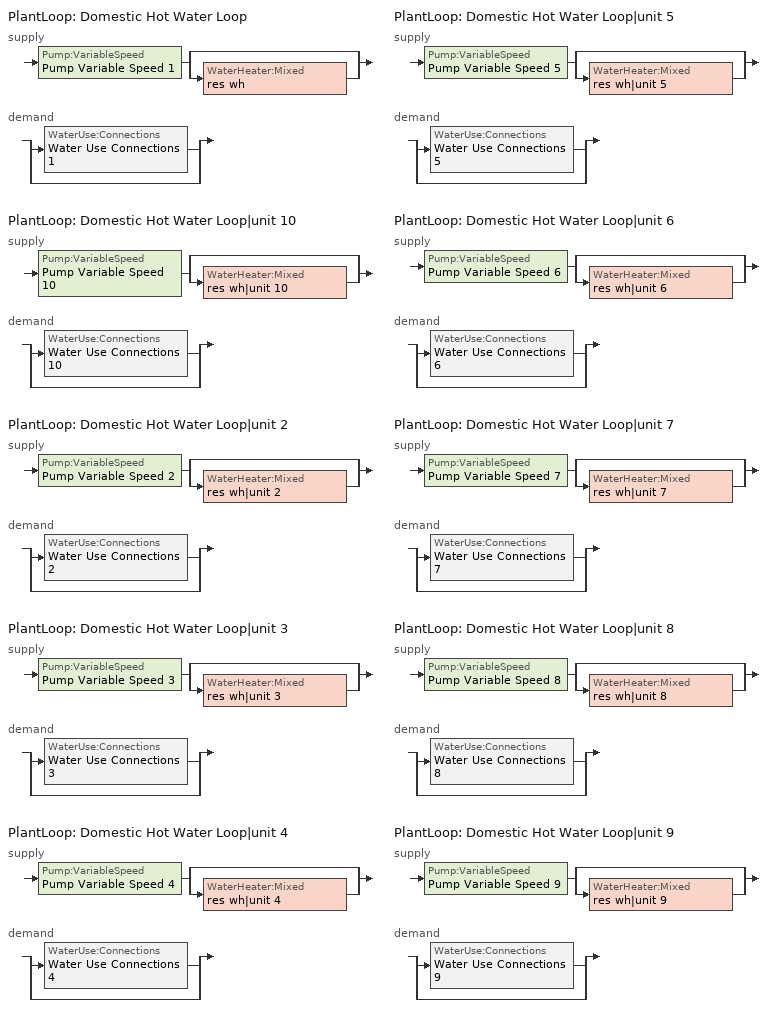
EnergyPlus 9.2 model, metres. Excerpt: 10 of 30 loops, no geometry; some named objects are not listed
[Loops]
PlantLoop 'Domestic Hot Water Loop'
 supply: Pump:VariableSpeed 'Pump Variable Speed 1' > split
  | bypass
  | WaterHeater:Mixed 'res wh'
 demand: split
  | WaterUse:Connections 'Water Use Connections 1'
  | bypass
PlantLoop 'Domestic Hot Water Loop|unit 10'
 supply: Pump:VariableSpeed 'Pump Variable Speed 10' > split
  | bypass
  | WaterHeater:Mixed 'res wh|unit 10'
 demand: split
  | WaterUse:Connections 'Water Use Connections 10'
  | bypass
PlantLoop 'Domestic Hot Water Loop|unit 2'
 supply: Pump:VariableSpeed 'Pump Variable Speed 2' > split
  | bypass
  | WaterHeater:Mixed 'res wh|unit 2'
 demand: split
  | WaterUse:Connections 'Water Use Connections 2'
  | bypass
PlantLoop 'Domestic Hot Water Loop|unit 3'
 supply: Pump:VariableSpeed 'Pump Variable Speed 3' > split
  | bypass
  | WaterHeater:Mixed 'res wh|unit 3'
 demand: split
  | WaterUse:Connections 'Water Use Connections 3'
  | bypass
PlantLoop 'Domestic Hot Water Loop|unit 4'
 supply: Pump:VariableSpeed 'Pump Variable Speed 4' > split
  | bypass
  | WaterHeater:Mixed 'res wh|unit 4'
 demand: split
  | WaterUse:Connections 'Water Use Connections 4'
  | bypass
PlantLoop 'Domestic Hot Water Loop|unit 5'
 supply: Pump:VariableSpeed 'Pump Variable Speed 5' > split
  | bypass
  | WaterHeater:Mixed 'res wh|unit 5'
 demand: split
  | WaterUse:Connections 'Water Use Connections 5'
  | bypass
PlantLoop 'Domestic Hot Water Loop|unit 6'
 supply: Pump:VariableSpeed 'Pump Variable Speed 6' > split
  | bypass
  | WaterHeater:Mixed 'res wh|unit 6'
 demand: split
  | WaterUse:Connections 'Water Use Connections 6'
  | bypass
PlantLoop 'Domestic Hot Water Loop|unit 7'
 supply: Pump:VariableSpeed 'Pump Variable Speed 7' > split
  | bypass
  | WaterHeater:Mixed 'res wh|unit 7'
 demand: split
  | WaterUse:Connections 'Water Use Connections 7'
  | bypass
PlantLoop 'Domestic Hot Water Loop|unit 8'
 supply: Pump:VariableSpeed 'Pump Variable Speed 8' > split
  | bypass
  | WaterHeater:Mixed 'res wh|unit 8'
 demand: split
  | WaterUse:Connections 'Water Use Connections 8'
  | bypass
PlantLoop 'Domestic Hot Water Loop|unit 9'
 supply: Pump:VariableSpeed 'Pump Variable Speed 9' > split
  | bypass
  | WaterHeater:Mixed 'res wh|unit 9'
 demand: split
  | WaterUse:Connections 'Water Use Connections 9'
  | bypass
[PlantLoop] Fluid Type=Water; Maximum Loop Temperature {C}=100; Minimum Loop Temperature {C}=0; Maximum Loop Flow Rate {m3/s}=0.01; Minimum Loop Flow Rate {m3/s}=0; Plant Loop Volume {m3}=0.003; Load Distribution Scheme=Optimal; Plant Loop Demand Calculation Scheme=SingleSetpoint
Name | Plant Equipment Operation Scheme
Domestic Hot Water Loop | Domestic Hot Water Loop Operation Schemes
Domestic Hot Water Loop|unit 10 | Domestic Hot Water Loop|unit 10 Operation Schemes
Domestic Hot Water Loop|unit 2 | Domestic Hot Water Loop|unit 2 Operation Schemes
Domestic Hot Water Loop|unit 3 | Domestic Hot Water Loop|unit 3 Operation Schemes
Domestic Hot Water Loop|unit 4 | Domestic Hot Water Loop|unit 4 Operation Schemes
Domestic Hot Water Loop|unit 5 | Domestic Hot Water Loop|unit 5 Operation Schemes
Domestic Hot Water Loop|unit 6 | Domestic Hot Water Loop|unit 6 Operation Schemes
Domestic Hot Water Loop|unit 7 | Domestic Hot Water Loop|unit 7 Operation Schemes
Domestic Hot Water Loop|unit 8 | Domestic Hot Water Loop|unit 8 Operation Schemes
Domestic Hot Water Loop|unit 9 | Domestic Hot Water Loop|unit 9 Operation Schemes
[Sizing:Plant] Loop Type=Heating; Design Loop Exit Temperature {C}=52.6667; Loop Design Temperature Difference {deltaC}=5.55556; Sizing Option=NonCoincident; Zone Timesteps in Averaging Window=1; Coincident Sizing Factor Mode=None
Domestic Hot Water Loop; Domestic Hot Water Loop|unit 10; Domestic Hot Water Loop|unit 2; Domestic Hot Water Loop|unit 3; Domestic Hot Water Loop|unit 4; Domestic Hot Water Loop|unit 5; Domestic Hot Water Loop|unit 6; Domestic Hot Water Loop|unit 7; Domestic Hot Water Loop|unit 8; Domestic Hot Water Loop|unit 9
[Pump:VariableSpeed] Design Maximum Flow Rate {m3/s}=0.01; Design Pump Head {Pa}=1; Design Power Consumption {W}=0; Motor Efficiency=1; Fraction of Motor Inefficiencies to Fluid Stream=0; Coefficient 1 of the Part Load Performance Curve=0; Coefficient 2 of the Part Load Performance Curve=1; Coefficient 3 of the Part Load Performance Curve=0; Coefficient 4 of the Part Load Performance Curve=0; Design Minimum Flow Rate {m3/s}=0; Pump Control Type=Intermittent; Skin Loss Radiative Fraction=0.5; Design Power Sizing Method=PowerPerFlowPerPressure; Design Electric Power per Unit Flow Rate {W/(m3/s)}=348701.1; Design Shaft Power per Unit Flow Rate per Unit Head {W/((m3/s)-Pa)}=1.28205; Design Minimum Flow Rate Fraction=0
Pump Variable Speed 1; Pump Variable Speed 10; Pump Variable Speed 2; Pump Variable Speed 3; Pump Variable Speed 4; Pump Variable Speed 5; Pump Variable Speed 6; Pump Variable Speed 7; Pump Variable Speed 8; Pump Variable Speed 9
[WaterHeater:Mixed] Tank Volume {m3}=0.102206; Deadband Temperature Difference {deltaC}=2; Maximum Temperature Limit {C}=99; Heater Control Type=Cycle; Heater Maximum Capacity {W}=1318.82; Heater Minimum Capacity {W}=0; Heater Ignition Minimum Flow Rate {m3/s}=0; Heater Ignition Delay {s}=0; Heater Fuel Type=Electricity; Heater Thermal Efficiency=1; Off Cycle Parasitic Fuel Consumption Rate {W}=0; Off Cycle Parasitic Fuel Type=Electricity; Off Cycle Parasitic Heat Fraction to Tank=0; On Cycle Parasitic Fuel Consumption Rate {W}=0; On Cycle Parasitic Fuel Type=Electricity; On Cycle Parasitic Heat Fraction to Tank=0; Ambient Temperature Indicator=Zone; Off Cycle Loss Coefficient to Ambient Temperature {W/K}=1.16351; Off Cycle Loss Fraction to Zone=1; On Cycle Loss Coefficient to Ambient Temperature {W/K}=1.16351; On Cycle Loss Fraction to Zone=1; Use Side Effectiveness=1; Source Side Effectiveness=1; Use Side Design Flow Rate {m3/s}=Autosize; Source Side Design Flow Rate {m3/s}=Autosize; Indirect Water Heating Recovery Time {hr}=1.5; Source Side Flow Control Mode=IndirectHeatPrimarySetpoint
Name | Setpoint Temperature Schedule | Ambient Temperature Zone
res wh | WH Setpoint Temp | living zone
res wh|unit 10 | WH Setpoint Temp 9 | living zone|unit 10
res wh|unit 2 | WH Setpoint Temp 1 | living zone|unit 2
res wh|unit 3 | WH Setpoint Temp 2 | living zone|unit 3
res wh|unit 4 | WH Setpoint Temp 3 | living zone|unit 4
res wh|unit 5 | WH Setpoint Temp 4 | living zone|unit 5
res wh|unit 6 | WH Setpoint Temp 5 | living zone|unit 6
res wh|unit 7 | WH Setpoint Temp 6 | living zone|unit 7
res wh|unit 8 | WH Setpoint Temp 7 | living zone|unit 8
res wh|unit 9 | WH Setpoint Temp 8 | living zone|unit 9
[SetpointManager:Scheduled] Control Variable=Temperature
Name | Schedule
Setpoint Manager Scheduled 1 | dhw temp
Setpoint Manager Scheduled 10 | dhw temp 9
Setpoint Manager Scheduled 2 | dhw temp 1
Setpoint Manager Scheduled 3 | dhw temp 2
Setpoint Manager Scheduled 4 | dhw temp 3
Setpoint Manager Scheduled 5 | dhw temp 4
Setpoint Manager Scheduled 6 | dhw temp 5
Setpoint Manager Scheduled 7 | dhw temp 6
Setpoint Manager Scheduled 8 | dhw temp 7
Setpoint Manager Scheduled 9 | dhw temp 8
[WaterUse:Connections]
Name | Water Use Equipment Name 1 | Water Use Equipment Name 2 | Water Use Equipment Name 3 | Water Use Equipment Name 4 | Water Use Equipment Name 5 | Water Use Equipment Name 6 | Water Use Equipment Name 7
Water Use Connections 1 | res shower | res sink | res bath | res shower dist | res sink dist | res bath dist | res cw
Water Use Connections 10 | res shower|unit 10 | res sink|unit 10 | res bath|unit 10 | res shower dist|unit 10 | res sink dist|unit 10 | res bath dist|unit 10 | res cw|unit 10
Water Use Connections 2 | res shower|unit 2 | res sink|unit 2 | res bath|unit 2 | res shower dist|unit 2 | res sink dist|unit 2 | res bath dist|unit 2 | res cw|unit 2
Water Use Connections 3 | res shower|unit 3 | res sink|unit 3 | res bath|unit 3 | res shower dist|unit 3 | res sink dist|unit 3 | res bath dist|unit 3 | res cw|unit 3
Water Use Connections 4 | res shower|unit 4 | res sink|unit 4 | res bath|unit 4 | res shower dist|unit 4 | res sink dist|unit 4 | res bath dist|unit 4 | res cw|unit 4
Water Use Connections 5 | res shower|unit 5 | res sink|unit 5 | res bath|unit 5 | res shower dist|unit 5 | res sink dist|unit 5 | res bath dist|unit 5 | res cw|unit 5
Water Use Connections 6 | res shower|unit 6 | res sink|unit 6 | res bath|unit 6 | res shower dist|unit 6 | res sink dist|unit 6 | res bath dist|unit 6 | res cw|unit 6
Water Use Connections 7 | res shower|unit 7 | res sink|unit 7 | res bath|unit 7 | res shower dist|unit 7 | res sink dist|unit 7 | res bath dist|unit 7 | res cw|unit 7
Water Use Connections 8 | res shower|unit 8 | res sink|unit 8 | res bath|unit 8 | res shower dist|unit 8 | res sink dist|unit 8 | res bath dist|unit 8 | res cw|unit 8
Water Use Connections 9 | res shower|unit 9 | res sink|unit 9 | res bath|unit 9 | res shower dist|unit 9 | res sink dist|unit 9 | res bath dist|unit 9 | res cw|unit 9
[WaterUse:Equipment]
Name | Peak Flow Rate {m3/s} | Flow Rate Fraction Schedule | Target Temperature Schedule | Zone
res shower | 0.000235136 | showers | fixtures temperature schedule | living zone
res sink | 0.000510012 | sinks | fixtures temperature schedule | living zone
res bath | 0.00063991 | baths | fixtures temperature schedule | living zone
res shower dist | 0 | showers | fixtures temperature schedule | living zone
res sink dist | 0 | sinks | fixtures temperature schedule | living zone
res bath dist | 0 | baths | fixtures temperature schedule | living zone
res cw | 0.000341303 | clothes_washer | res cw temperature schedule | living zone
res shower|unit 10 | 0.000235136 | showers | fixtures temperature schedule | living zone|unit 10
res sink|unit 10 | 0.000510012 | sinks | fixtures temperature schedule | living zone|unit 10
res bath|unit 10 | 0.00063991 | baths | fixtures temperature schedule | living zone|unit 10
res shower dist|unit 10 | 0 | showers | fixtures temperature schedule | living zone|unit 10
res sink dist|unit 10 | 0 | sinks | fixtures temperature schedule | living zone|unit 10
res bath dist|unit 10 | 0 | baths | fixtures temperature schedule | living zone|unit 10
res cw|unit 10 | 0.000341303 | clothes_washer | res cw temperature schedule 9 | living zone|unit 10
res shower|unit 2 | 0.000235136 | showers | fixtures temperature schedule | living zone|unit 2
res sink|unit 2 | 0.000510012 | sinks | fixtures temperature schedule | living zone|unit 2
res bath|unit 2 | 0.00063991 | baths | fixtures temperature schedule | living zone|unit 2
res shower dist|unit 2 | 0 | showers | fixtures temperature schedule | living zone|unit 2
res sink dist|unit 2 | 0 | sinks | fixtures temperature schedule | living zone|unit 2
res bath dist|unit 2 | 0 | baths | fixtures temperature schedule | living zone|unit 2
res cw|unit 2 | 0.000341303 | clothes_washer | res cw temperature schedule 1 | living zone|unit 2
res shower|unit 3 | 0.000235136 | showers | fixtures temperature schedule | living zone|unit 3
res sink|unit 3 | 0.000510012 | sinks | fixtures temperature schedule | living zone|unit 3
res bath|unit 3 | 0.00063991 | baths | fixtures temperature schedule | living zone|unit 3
res shower dist|unit 3 | 0 | showers | fixtures temperature schedule | living zone|unit 3
res sink dist|unit 3 | 0 | sinks | fixtures temperature schedule | living zone|unit 3
res bath dist|unit 3 | 0 | baths | fixtures temperature schedule | living zone|unit 3
res cw|unit 3 | 0.000341303 | clothes_washer | res cw temperature schedule 2 | living zone|unit 3
res shower|unit 4 | 0.000235136 | showers | fixtures temperature schedule | living zone|unit 4
res sink|unit 4 | 0.000510012 | sinks | fixtures temperature schedule | living zone|unit 4
res bath|unit 4 | 0.00063991 | baths | fixtures temperature schedule | living zone|unit 4
res shower dist|unit 4 | 0 | showers | fixtures temperature schedule | living zone|unit 4
res sink dist|unit 4 | 0 | sinks | fixtures temperature schedule | living zone|unit 4
res bath dist|unit 4 | 0 | baths | fixtures temperature schedule | living zone|unit 4
res cw|unit 4 | 0.000341303 | clothes_washer | res cw temperature schedule 3 | living zone|unit 4
res shower|unit 5 | 0.000235136 | showers | fixtures temperature schedule | living zone|unit 5
res sink|unit 5 | 0.000510012 | sinks | fixtures temperature schedule | living zone|unit 5
res bath|unit 5 | 0.00063991 | baths | fixtures temperature schedule | living zone|unit 5
res shower dist|unit 5 | 0 | showers | fixtures temperature schedule | living zone|unit 5
res sink dist|unit 5 | 0 | sinks | fixtures temperature schedule | living zone|unit 5
res bath dist|unit 5 | 0 | baths | fixtures temperature schedule | living zone|unit 5
res cw|unit 5 | 0.000341303 | clothes_washer | res cw temperature schedule 4 | living zone|unit 5
res shower|unit 6 | 0.000235136 | showers | fixtures temperature schedule | living zone|unit 6
res sink|unit 6 | 0.000510012 | sinks | fixtures temperature schedule | living zone|unit 6
res bath|unit 6 | 0.00063991 | baths | fixtures temperature schedule | living zone|unit 6
res shower dist|unit 6 | 0 | showers | fixtures temperature schedule | living zone|unit 6
res sink dist|unit 6 | 0 | sinks | fixtures temperature schedule | living zone|unit 6
res bath dist|unit 6 | 0 | baths | fixtures temperature schedule | living zone|unit 6
res cw|unit 6 | 0.000341303 | clothes_washer | res cw temperature schedule 5 | living zone|unit 6
res shower|unit 7 | 0.000235136 | showers | fixtures temperature schedule | living zone|unit 7
res sink|unit 7 | 0.000510012 | sinks | fixtures temperature schedule | living zone|unit 7
res bath|unit 7 | 0.00063991 | baths | fixtures temperature schedule | living zone|unit 7
res shower dist|unit 7 | 0 | showers | fixtures temperature schedule | living zone|unit 7
res sink dist|unit 7 | 0 | sinks | fixtures temperature schedule | living zone|unit 7
res bath dist|unit 7 | 0 | baths | fixtures temperature schedule | living zone|unit 7
res cw|unit 7 | 0.000341303 | clothes_washer | res cw temperature schedule 6 | living zone|unit 7
res shower|unit 8 | 0.000235136 | showers | fixtures temperature schedule | living zone|unit 8
res sink|unit 8 | 0.000510012 | sinks | fixtures temperature schedule | living zone|unit 8
res bath|unit 8 | 0.00063991 | baths | fixtures temperature schedule | living zone|unit 8
res shower dist|unit 8 | 0 | showers | fixtures temperature schedule | living zone|unit 8
res sink dist|unit 8 | 0 | sinks | fixtures temperature schedule | living zone|unit 8
res bath dist|unit 8 | 0 | baths | fixtures temperature schedule | living zone|unit 8
res cw|unit 8 | 0.000341303 | clothes_washer | res cw temperature schedule 7 | living zone|unit 8
res shower|unit 9 | 0.000235136 | showers | fixtures temperature schedule | living zone|unit 9
res sink|unit 9 | 0.000510012 | sinks | fixtures temperature schedule | living zone|unit 9
res bath|unit 9 | 0.00063991 | baths | fixtures temperature schedule | living zone|unit 9
res shower dist|unit 9 | 0 | showers | fixtures temperature schedule | living zone|unit 9
res sink dist|unit 9 | 0 | sinks | fixtures temperature schedule | living zone|unit 9
res bath dist|unit 9 | 0 | baths | fixtures temperature schedule | living zone|unit 9
res cw|unit 9 | 0.000341303 | clothes_washer | res cw temperature schedule 8 | living zone|unit 9
[PlantEquipmentOperationSchemes] Control Scheme Object Type 1=PlantEquipmentOperation:HeatingLoad; Control Scheme Schedule Name 1=Always On Discrete
Name | Control Scheme Name 1
Domestic Hot Water Loop Operation Schemes | Domestic Hot Water Loop Heating Operation Scheme
Domestic Hot Water Loop|unit 10 Operation Schemes | Domestic Hot Water Loop|unit 10 Heating Operation Scheme
Domestic Hot Water Loop|unit 2 Operation Schemes | Domestic Hot Water Loop|unit 2 Heating Operation Scheme
Domestic Hot Water Loop|unit 3 Operation Schemes | Domestic Hot Water Loop|unit 3 Heating Operation Scheme
Domestic Hot Water Loop|unit 4 Operation Schemes | Domestic Hot Water Loop|unit 4 Heating Operation Scheme
Domestic Hot Water Loop|unit 5 Operation Schemes | Domestic Hot Water Loop|unit 5 Heating Operation Scheme
Domestic Hot Water Loop|unit 6 Operation Schemes | Domestic Hot Water Loop|unit 6 Heating Operation Scheme
Domestic Hot Water Loop|unit 7 Operation Schemes | Domestic Hot Water Loop|unit 7 Heating Operation Scheme
Domestic Hot Water Loop|unit 8 Operation Schemes | Domestic Hot Water Loop|unit 8 Heating Operation Scheme
Domestic Hot Water Loop|unit 9 Operation Schemes | Domestic Hot Water Loop|unit 9 Heating Operation Scheme
[PlantEquipmentOperation:HeatingLoad] Load Range Lower Limit 1 {W}=0; Load Range Upper Limit 1 {W}=1000000000
Name | Range Equipment List Name 1
Domestic Hot Water Loop Heating Operation Scheme | Domestic Hot Water Loop Heating Equipment List
Domestic Hot Water Loop|unit 10 Heating Operation Scheme | Domestic Hot Water Loop|unit 10 Heating Equipment List
Domestic Hot Water Loop|unit 2 Heating Operation Scheme | Domestic Hot Water Loop|unit 2 Heating Equipment List
Domestic Hot Water Loop|unit 3 Heating Operation Scheme | Domestic Hot Water Loop|unit 3 Heating Equipment List
Domestic Hot Water Loop|unit 4 Heating Operation Scheme | Domestic Hot Water Loop|unit 4 Heating Equipment List
Domestic Hot Water Loop|unit 5 Heating Operation Scheme | Domestic Hot Water Loop|unit 5 Heating Equipment List
Domestic Hot Water Loop|unit 6 Heating Operation Scheme | Domestic Hot Water Loop|unit 6 Heating Equipment List
Domestic Hot Water Loop|unit 7 Heating Operation Scheme | Domestic Hot Water Loop|unit 7 Heating Equipment List
Domestic Hot Water Loop|unit 8 Heating Operation Scheme | Domestic Hot Water Loop|unit 8 Heating Equipment List
Domestic Hot Water Loop|unit 9 Heating Operation Scheme | Domestic Hot Water Loop|unit 9 Heating Equipment List
[PlantEquipmentList]
Domestic Hot Water Loop Heating Equipment List: WaterHeater:Mixed, res wh
Domestic Hot Water Loop|unit 10 Heating Equipment List: WaterHeater:Mixed, res wh|unit 10
Domestic Hot Water Loop|unit 2 Heating Equipment List: WaterHeater:Mixed, res wh|unit 2
Domestic Hot Water Loop|unit 3 Heating Equipment List: WaterHeater:Mixed, res wh|unit 3
Domestic Hot Water Loop|unit 4 Heating Equipment List: WaterHeater:Mixed, res wh|unit 4
Domestic Hot Water Loop|unit 5 Heating Equipment List: WaterHeater:Mixed, res wh|unit 5
Domestic Hot Water Loop|unit 6 Heating Equipment List: WaterHeater:Mixed, res wh|unit 6
Domestic Hot Water Loop|unit 7 Heating Equipment List: WaterHeater:Mixed, res wh|unit 7
Domestic Hot Water Loop|unit 8 Heating Equipment List: WaterHeater:Mixed, res wh|unit 8
Domestic Hot Water Loop|unit 9 Heating Equipment List: WaterHeater:Mixed, res wh|unit 9
[EnergyManagementSystem:Sensor]
Name | Output:Variable or Output:Meter Index Key | Output:Variable or Output:Meter
res_infil_4_range_sch_s | res mv_4 range exhaust schedule | Schedule Value
res_infil_4_wh_sch_s; res_infil_5_wh_sch_s; res_infil_6_wh_sch_s; res_infil_7_wh_sch_s; res_infil_8_wh_sch_s; res_infil_9_wh_sch_s | Always On Discrete | Schedule Value
res_infil_5_bath_sch_s | res mv_5 bath exhaust schedule | Schedule Value
res_infil_5_dryer_sch_s; res_infil_6_dryer_sch_s; res_infil_7_dryer_sch_s; res_infil_8_dryer_sch_s; res_infil_9_dryer_sch_s | clothes_dryer_exhaust | Schedule Value
res_infil_5_range_sch_s | res mv_5 range exhaust schedule | Schedule Value
res_infil_6_bath_sch_s | res mv_6 bath exhaust schedule | Schedule Value
res_infil_6_range_sch_s | res mv_6 range exhaust schedule | Schedule Value
res_infil_7_bath_sch_s | res mv_7 bath exhaust schedule | Schedule Value
res_infil_7_range_sch_s | res mv_7 range exhaust schedule | Schedule Value
res_infil_8_bath_sch_s | res mv_8 bath exhaust schedule | Schedule Value
res_infil_8_range_sch_s | res mv_8 range exhaust schedule | Schedule Value
res_infil_9_bath_sch_s | res mv_9 bath exhaust schedule | Schedule Value
res_infil_9_range_sch_s | res mv_9 range exhaust schedule | Schedule Value
res_nv_10_nva_s | res nv_10 avail schedule | Schedule Value
res_nv_10_sp_s | res nv_10 temp schedule | Schedule Value
res_nv_1_nva_s | res nv_1 avail schedule | Schedule Value
res_nv_1_sp_s | res nv_1 temp schedule | Schedule Value
res_nv_2_nva_s | res nv_2 avail schedule | Schedule Value
res_nv_2_sp_s | res nv_2 temp schedule | Schedule Value
res_nv_3_nva_s | res nv_3 avail schedule | Schedule Value
res_nv_3_sp_s | res nv_3 temp schedule | Schedule Value
res_nv_4_nva_s | res nv_4 avail schedule | Schedule Value
res_nv_4_sp_s | res nv_4 temp schedule | Schedule Value
res_nv_5_nva_s | res nv_5 avail schedule | Schedule Value
res_nv_5_sp_s | res nv_5 temp schedule | Schedule Value
res_nv_6_nva_s | res nv_6 avail schedule | Schedule Value
res_nv_6_sp_s | res nv_6 temp schedule | Schedule Value
res_nv_7_nva_s | res nv_7 avail schedule | Schedule Value
res_nv_7_sp_s | res nv_7 temp schedule | Schedule Value
res_nv_8_nva_s | res nv_8 avail schedule | Schedule Value
res_nv_8_sp_s | res nv_8 temp schedule | Schedule Value
res_nv_9_nva_s | res nv_9 avail schedule | Schedule Value
res_nv_9_sp_s | res nv_9 temp schedule | Schedule Value
res_nv_pb_s |  | Site Outdoor Air Barometric Pressure
res_nv_wt_s |  | Site Outdoor Air Humidity Ratio
[EnergyManagementSystem:Actuator]
Name | Actuated Component Unique | Actuated Component Type | Actuated Component Control Type
res_ceil_fan_sched_override | res ceil fan master | Schedule:Constant | Schedule Value
res_ceil_fan_unit_10_sched_override | res ceil fan|unit 10 master | Schedule:Constant | Schedule Value
res_ceil_fan_unit_2_sched_override | res ceil fan|unit 2 master | Schedule:Constant | Schedule Value
res_ceil_fan_unit_3_sched_override | res ceil fan|unit 3 master | Schedule:Constant | Schedule Value
res_ceil_fan_unit_4_sched_override | res ceil fan|unit 4 master | Schedule:Constant | Schedule Value
res_ceil_fan_unit_5_sched_override | res ceil fan|unit 5 master | Schedule:Constant | Schedule Value
res_ceil_fan_unit_6_sched_override | res ceil fan|unit 6 master | Schedule:Constant | Schedule Value
res_ceil_fan_unit_7_sched_override | res ceil fan|unit 7 master | Schedule:Constant | Schedule Value
res_ceil_fan_unit_8_sched_override | res ceil fan|unit 8 master | Schedule:Constant | Schedule Value
res_ceil_fan_unit_9_sched_override | res ceil fan|unit 9 master | Schedule:Constant | Schedule Value
res_infil_10_bath_fan_act | res infil_10 bath fan | ElectricEquipment | Electric Power Level
res_infil_10_flow_act | res infil_10 flow | Zone Infiltration | Air Exchange Flow Rate
res_infil_10_house_fan_act | res infil_10 house fan | ElectricEquipment | Electric Power Level
res_infil_10_range_fan_act | res infil_10 range fan | ElectricEquipment | Electric Power Level
res_infil_1_bath_fan_act | res infil_1 bath fan | ElectricEquipment | Electric Power Level
res_infil_1_flow_act | res infil_1 flow | Zone Infiltration | Air Exchange Flow Rate
res_infil_1_house_fan_act | res infil_1 house fan | ElectricEquipment | Electric Power Level
res_infil_1_range_fan_act | res infil_1 range fan | ElectricEquipment | Electric Power Level
res_infil_2_bath_fan_act | res infil_2 bath fan | ElectricEquipment | Electric Power Level
res_infil_2_flow_act | res infil_2 flow | Zone Infiltration | Air Exchange Flow Rate
res_infil_2_house_fan_act | res infil_2 house fan | ElectricEquipment | Electric Power Level
res_infil_2_range_fan_act | res infil_2 range fan | ElectricEquipment | Electric Power Level
res_infil_3_bath_fan_act | res infil_3 bath fan | ElectricEquipment | Electric Power Level
res_infil_3_flow_act | res infil_3 flow | Zone Infiltration | Air Exchange Flow Rate
res_infil_3_house_fan_act | res infil_3 house fan | ElectricEquipment | Electric Power Level
res_infil_3_range_fan_act | res infil_3 range fan | ElectricEquipment | Electric Power Level
res_infil_4_bath_fan_act | res infil_4 bath fan | ElectricEquipment | Electric Power Level
res_infil_4_flow_act | res infil_4 flow | Zone Infiltration | Air Exchange Flow Rate
res_infil_4_house_fan_act | res infil_4 house fan | ElectricEquipment | Electric Power Level
res_infil_4_range_fan_act | res infil_4 range fan | ElectricEquipment | Electric Power Level
res_infil_5_bath_fan_act | res infil_5 bath fan | ElectricEquipment | Electric Power Level
res_infil_5_flow_act | res infil_5 flow | Zone Infiltration | Air Exchange Flow Rate
res_infil_5_house_fan_act | res infil_5 house fan | ElectricEquipment | Electric Power Level
res_infil_5_range_fan_act | res infil_5 range fan | ElectricEquipment | Electric Power Level
res_infil_6_bath_fan_act | res infil_6 bath fan | ElectricEquipment | Electric Power Level
res_infil_6_flow_act | res infil_6 flow | Zone Infiltration | Air Exchange Flow Rate
res_infil_6_house_fan_act | res infil_6 house fan | ElectricEquipment | Electric Power Level
res_infil_6_range_fan_act | res infil_6 range fan | ElectricEquipment | Electric Power Level
res_infil_7_bath_fan_act | res infil_7 bath fan | ElectricEquipment | Electric Power Level
res_infil_7_flow_act | res infil_7 flow | Zone Infiltration | Air Exchange Flow Rate
res_infil_7_house_fan_act | res infil_7 house fan | ElectricEquipment | Electric Power Level
res_infil_7_range_fan_act | res infil_7 range fan | ElectricEquipment | Electric Power Level
res_infil_8_bath_fan_act | res infil_8 bath fan | ElectricEquipment | Electric Power Level
res_infil_8_flow_act | res infil_8 flow | Zone Infiltration | Air Exchange Flow Rate
res_infil_8_house_fan_act | res infil_8 house fan | ElectricEquipment | Electric Power Level
res_infil_8_range_fan_act | res infil_8 range fan | ElectricEquipment | Electric Power Level
res_infil_9_bath_fan_act | res infil_9 bath fan | ElectricEquipment | Electric Power Level
res_infil_9_flow_act | res infil_9 flow | Zone Infiltration | Air Exchange Flow Rate
res_infil_9_house_fan_act | res infil_9 house fan | ElectricEquipment | Electric Power Level
res_infil_9_range_fan_act | res infil_9 range fan | ElectricEquipment | Electric Power Level
res_nv_10_flow_act | res nv_10 flow | Zone Infiltration | Air Exchange Flow Rate
res_nv_1_flow_act | res nv_1 flow | Zone Infiltration | Air Exchange Flow Rate
res_nv_2_flow_act | res nv_2 flow | Zone Infiltration | Air Exchange Flow Rate
res_nv_3_flow_act | res nv_3 flow | Zone Infiltration | Air Exchange Flow Rate
res_nv_4_flow_act | res nv_4 flow | Zone Infiltration | Air Exchange Flow Rate
res_nv_5_flow_act | res nv_5 flow | Zone Infiltration | Air Exchange Flow Rate
res_nv_6_flow_act | res nv_6 flow | Zone Infiltration | Air Exchange Flow Rate
res_nv_7_flow_act | res nv_7 flow | Zone Infiltration | Air Exchange Flow Rate
res_nv_8_flow_act | res nv_8 flow | Zone Infiltration | Air Exchange Flow Rate
res_nv_9_flow_act | res nv_9 flow | Zone Infiltration | Air Exchange Flow Rate
[EnergyManagementSystem:Program]
res_ceil_fan_schedule_program: If res_ceil_fan_sched_val_sensor == 0; Set res_ceil_fan_sched_override = 0; ElseIf res_ceil_fan_tin_sensor < 21.056; Set res_ceil_fan_sched_override = 0; Else; Set res_ceil_fan_sched_override = 1; EndIf
res_ceil_fan|unit_10_schedule_program: If res_ceil_fan_unit_10_sched_val_sensor == 0; Set res_ceil_fan_unit_10_sched_override = 0; ElseIf res_ceil_fan_unit_10_tin_sensor < 21.056; Set res_ceil_fan_unit_10_sched_override = 0; Else; Set res_ceil_fan_unit_10_sched_override = 1; EndIf
res_ceil_fan|unit_2_schedule_program: If res_ceil_fan_unit_2_sched_val_sensor == 0; Set res_ceil_fan_unit_2_sched_override = 0; ElseIf res_ceil_fan_unit_2_tin_sensor < 21.056; Set res_ceil_fan_unit_2_sched_override = 0; Else; Set res_ceil_fan_unit_2_sched_override = 1; EndIf
res_ceil_fan|unit_3_schedule_program: If res_ceil_fan_unit_3_sched_val_sensor == 0; Set res_ceil_fan_unit_3_sched_override = 0; ElseIf res_ceil_fan_unit_3_tin_sensor < 21.056; Set res_ceil_fan_unit_3_sched_override = 0; Else; Set res_ceil_fan_unit_3_sched_override = 1; EndIf
res_ceil_fan|unit_4_schedule_program: If res_ceil_fan_unit_4_sched_val_sensor == 0; Set res_ceil_fan_unit_4_sched_override = 0; ElseIf res_ceil_fan_unit_4_tin_sensor < 21.056; Set res_ceil_fan_unit_4_sched_override = 0; Else; Set res_ceil_fan_unit_4_sched_override = 1; EndIf
res_ceil_fan|unit_5_schedule_program: If res_ceil_fan_unit_5_sched_val_sensor == 0; Set res_ceil_fan_unit_5_sched_override = 0; ElseIf res_ceil_fan_unit_5_tin_sensor < 21.056; Set res_ceil_fan_unit_5_sched_override = 0; Else; Set res_ceil_fan_unit_5_sched_override = 1; EndIf
res_ceil_fan|unit_6_schedule_program: If res_ceil_fan_unit_6_sched_val_sensor == 0; Set res_ceil_fan_unit_6_sched_override = 0; ElseIf res_ceil_fan_unit_6_tin_sensor < 21.056; Set res_ceil_fan_unit_6_sched_override = 0; Else; Set res_ceil_fan_unit_6_sched_override = 1; EndIf
res_ceil_fan|unit_7_schedule_program: If res_ceil_fan_unit_7_sched_val_sensor == 0; Set res_ceil_fan_unit_7_sched_override = 0; ElseIf res_ceil_fan_unit_7_tin_sensor < 21.056; Set res_ceil_fan_unit_7_sched_override = 0; Else; Set res_ceil_fan_unit_7_sched_override = 1; EndIf
res_ceil_fan|unit_8_schedule_program: If res_ceil_fan_unit_8_sched_val_sensor == 0; Set res_ceil_fan_unit_8_sched_override = 0; ElseIf res_ceil_fan_unit_8_tin_sensor < 21.056; Set res_ceil_fan_unit_8_sched_override = 0; Else; Set res_ceil_fan_unit_8_sched_override = 1; EndIf
res_ceil_fan|unit_9_schedule_program: If res_ceil_fan_unit_9_sched_val_sensor == 0; Set res_ceil_fan_unit_9_sched_override = 0; ElseIf res_ceil_fan_unit_9_tin_sensor < 21.056; Set res_ceil_fan_unit_9_sched_override = 0; Else; Set res_ceil_fan_unit_9_sched_override = 1; EndIf
res_infil_10_program: Set p_m = 0.14; Set p_s = 0.22; Set s_m = 270; Set s_s = 370; Set z_m = 9.99744; Set z_s = 2.4384; Set f_t = (((s_m/z_m)^p_m)*((z_s/s_s)^p_s)); Set Tdiff = res_af_10_tin_s-res_af_10_tt_s; Set dT = @Abs Tdiff; Set c = 0.0904; Set Cs = 0.0521; Set Cw = 0.1556; Set n = 0.67; Set sft = (f_t*0.7); Set temp1 = ((c*Cw)*((sft*res_af_vw_s)^(2*n)))^2; Set Qn = (((c*Cs*(dT^n))^2)+temp1)^0.5; Set Tdiff = res_af_10_tin_s-res_af_10_tt_s; Set dT = @Abs Tdiff; Set QWHV = res_infil_10_wh_sch_s*0.0; Set Qrange = res_infil_10_range_sch_s*0.0472; Set Qdryer = res_infil_10_dryer_sch_s*0.0472; Set Qbath = res_infil_10_bath_sch_s*0.0354; Set QhpwhOut = 0; Set QhpwhIn = 0; Set QductsOut = 0; Set QductsIn = 0; Set Qout = Qrange+Qbath+Qdryer+QhpwhOut+QductsOut; Set Qin = QWHV+QhpwhIn+QductsIn; Set Qu = @Abs (Qout- Qin); Set Qb = (@Min Qout Qin); Set faneff_wh = 1; Set res_infil_10_house_fan_act = (QWHV*300)/faneff_wh*0; Set faneff_sp = 0.4719474432000001; Set res_infil_10_range_fan_act = (Qrange*300)/faneff_sp; Set res_infil_10_bath_fan_act = (Qbath*300)/faneff_sp; Set Q_acctd_for_elsewhere = QhpwhOut+QhpwhIn+QductsOut+QductsIn; Set res_infil_10_flow_act = (((Qu^2)+(Qn^2))^0.5)-Q_acctd_for_elsewhere; Set res_infil_10_flow_act = (@Max res_infil_10_flow_act 0)
res_infil_1_program: Set p_m = 0.14; Set p_s = 0.22; Set s_m = 270; Set s_s = 370; Set z_m = 9.99744; Set z_s = 2.4384; Set f_t = (((s_m/z_m)^p_m)*((z_s/s_s)^p_s)); Set Tdiff = res_af_1_tin_s-res_af_1_tt_s; Set dT = @Abs Tdiff; Set c = 0.0904; Set Cs = 0.0521; Set Cw = 0.1556; Set n = 0.67; Set sft = (f_t*0.7); Set temp1 = ((c*Cw)*((sft*res_af_vw_s)^(2*n)))^2; Set Qn = (((c*Cs*(dT^n))^2)+temp1)^0.5; Set Tdiff = res_af_1_tin_s-res_af_1_tt_s; Set dT = @Abs Tdiff; Set QWHV = res_infil_1_wh_sch_s*0.0; Set Qrange = res_infil_1_range_sch_s*0.0472; Set Qdryer = res_infil_1_dryer_sch_s*0.0472; Set Qbath = res_infil_1_bath_sch_s*0.0354; Set QhpwhOut = 0; Set QhpwhIn = 0; Set QductsOut = 0; Set QductsIn = 0; Set Qout = Qrange+Qbath+Qdryer+QhpwhOut+QductsOut; Set Qin = QWHV+QhpwhIn+QductsIn; Set Qu = @Abs (Qout- Qin); Set Qb = (@Min Qout Qin); Set faneff_wh = 1; Set res_infil_1_house_fan_act = (QWHV*300)/faneff_wh*0; Set faneff_sp = 0.4719474432000001; Set res_infil_1_range_fan_act = (Qrange*300)/faneff_sp; Set res_infil_1_bath_fan_act = (Qbath*300)/faneff_sp; Set Q_acctd_for_elsewhere = QhpwhOut+QhpwhIn+QductsOut+QductsIn; Set res_infil_1_flow_act = (((Qu^2)+(Qn^2))^0.5)-Q_acctd_for_elsewhere; Set res_infil_1_flow_act = (@Max res_infil_1_flow_act 0)
res_infil_2_program: Set p_m = 0.14; Set p_s = 0.22; Set s_m = 270; Set s_s = 370; Set z_m = 9.99744; Set z_s = 2.4384; Set f_t = (((s_m/z_m)^p_m)*((z_s/s_s)^p_s)); Set Tdiff = res_af_2_tin_s-res_af_2_tt_s; Set dT = @Abs Tdiff; Set c = 0.0904; Set Cs = 0.0521; Set Cw = 0.1556; Set n = 0.67; Set sft = (f_t*0.7); Set temp1 = ((c*Cw)*((sft*res_af_vw_s)^(2*n)))^2; Set Qn = (((c*Cs*(dT^n))^2)+temp1)^0.5; Set Tdiff = res_af_2_tin_s-res_af_2_tt_s; Set dT = @Abs Tdiff; Set QWHV = res_infil_2_wh_sch_s*0.0; Set Qrange = res_infil_2_range_sch_s*0.0472; Set Qdryer = res_infil_2_dryer_sch_s*0.0472; Set Qbath = res_infil_2_bath_sch_s*0.0354; Set QhpwhOut = 0; Set QhpwhIn = 0; Set QductsOut = 0; Set QductsIn = 0; Set Qout = Qrange+Qbath+Qdryer+QhpwhOut+QductsOut; Set Qin = QWHV+QhpwhIn+QductsIn; Set Qu = @Abs (Qout- Qin); Set Qb = (@Min Qout Qin); Set faneff_wh = 1; Set res_infil_2_house_fan_act = (QWHV*300)/faneff_wh*0; Set faneff_sp = 0.4719474432000001; Set res_infil_2_range_fan_act = (Qrange*300)/faneff_sp; Set res_infil_2_bath_fan_act = (Qbath*300)/faneff_sp; Set Q_acctd_for_elsewhere = QhpwhOut+QhpwhIn+QductsOut+QductsIn; Set res_infil_2_flow_act = (((Qu^2)+(Qn^2))^0.5)-Q_acctd_for_elsewhere; Set res_infil_2_flow_act = (@Max res_infil_2_flow_act 0)
res_infil_3_program: Set p_m = 0.14; Set p_s = 0.22; Set s_m = 270; Set s_s = 370; Set z_m = 9.99744; Set z_s = 2.4384; Set f_t = (((s_m/z_m)^p_m)*((z_s/s_s)^p_s)); Set Tdiff = res_af_3_tin_s-res_af_3_tt_s; Set dT = @Abs Tdiff; Set c = 0.0323; Set Cs = 0.0521; Set Cw = 0.1556; Set n = 0.67; Set sft = (f_t*0.7); Set temp1 = ((c*Cw)*((sft*res_af_vw_s)^(2*n)))^2; Set Qn = (((c*Cs*(dT^n))^2)+temp1)^0.5; Set Tdiff = res_af_3_tin_s-res_af_3_tt_s; Set dT = @Abs Tdiff; Set QWHV = res_infil_3_wh_sch_s*0.0; Set Qrange = res_infil_3_range_sch_s*0.0472; Set Qdryer = res_infil_3_dryer_sch_s*0.0472; Set Qbath = res_infil_3_bath_sch_s*0.0354; Set QhpwhOut = 0; Set QhpwhIn = 0; Set QductsOut = 0; Set QductsIn = 0; Set Qout = Qrange+Qbath+Qdryer+QhpwhOut+QductsOut; Set Qin = QWHV+QhpwhIn+QductsIn; Set Qu = @Abs (Qout- Qin); Set Qb = (@Min Qout Qin); Set faneff_wh = 1; Set res_infil_3_house_fan_act = (QWHV*300)/faneff_wh*0; Set faneff_sp = 0.4719474432000001; Set res_infil_3_range_fan_act = (Qrange*300)/faneff_sp; Set res_infil_3_bath_fan_act = (Qbath*300)/faneff_sp; Set Q_acctd_for_elsewhere = QhpwhOut+QhpwhIn+QductsOut+QductsIn; Set res_infil_3_flow_act = (((Qu^2)+(Qn^2))^0.5)-Q_acctd_for_elsewhere; Set res_infil_3_flow_act = (@Max res_infil_3_flow_act 0)
res_infil_4_program: Set p_m = 0.14; Set p_s = 0.22; Set s_m = 270; Set s_s = 370; Set z_m = 9.99744; Set z_s = 2.4384; Set f_t = (((s_m/z_m)^p_m)*((z_s/s_s)^p_s)); Set Tdiff = res_af_4_tin_s-res_af_4_tt_s; Set dT = @Abs Tdiff; Set c = 0.0904; Set Cs = 0.0521; Set Cw = 0.1556; Set n = 0.67; Set sft = (f_t*0.7); Set temp1 = ((c*Cw)*((sft*res_af_vw_s)^(2*n)))^2; Set Qn = (((c*Cs*(dT^n))^2)+temp1)^0.5; Set Tdiff = res_af_4_tin_s-res_af_4_tt_s; Set dT = @Abs Tdiff; Set QWHV = res_infil_4_wh_sch_s*0.0; Set Qrange = res_infil_4_range_sch_s*0.0472; Set Qdryer = res_infil_4_dryer_sch_s*0.0472; Set Qbath = res_infil_4_bath_sch_s*0.0354; Set QhpwhOut = 0; Set QhpwhIn = 0; Set QductsOut = 0; Set QductsIn = 0; Set Qout = Qrange+Qbath+Qdryer+QhpwhOut+QductsOut; Set Qin = QWHV+QhpwhIn+QductsIn; Set Qu = @Abs (Qout- Qin); Set Qb = (@Min Qout Qin); Set faneff_wh = 1; Set res_infil_4_house_fan_act = (QWHV*300)/faneff_wh*0; Set faneff_sp = 0.4719474432000001; Set res_infil_4_range_fan_act = (Qrange*300)/faneff_sp; Set res_infil_4_bath_fan_act = (Qbath*300)/faneff_sp; Set Q_acctd_for_elsewhere = QhpwhOut+QhpwhIn+QductsOut+QductsIn; Set res_infil_4_flow_act = (((Qu^2)+(Qn^2))^0.5)-Q_acctd_for_elsewhere; Set res_infil_4_flow_act = (@Max res_infil_4_flow_act 0)
res_infil_5_program: Set p_m = 0.14; Set p_s = 0.22; Set s_m = 270; Set s_s = 370; Set z_m = 9.99744; Set z_s = 2.4384; Set f_t = (((s_m/z_m)^p_m)*((z_s/s_s)^p_s)); Set Tdiff = res_af_5_tin_s-res_af_5_tt_s; Set dT = @Abs Tdiff; Set c = 0.0904; Set Cs = 0.0521; Set Cw = 0.1556; Set n = 0.67; Set sft = (f_t*0.7); Set temp1 = ((c*Cw)*((sft*res_af_vw_s)^(2*n)))^2; Set Qn = (((c*Cs*(dT^n))^2)+temp1)^0.5; Set Tdiff = res_af_5_tin_s-res_af_5_tt_s; Set dT = @Abs Tdiff; Set QWHV = res_infil_5_wh_sch_s*0.0; Set Qrange = res_infil_5_range_sch_s*0.0472; Set Qdryer = res_infil_5_dryer_sch_s*0.0472; Set Qbath = res_infil_5_bath_sch_s*0.0354; Set QhpwhOut = 0; Set QhpwhIn = 0; Set QductsOut = 0; Set QductsIn = 0; Set Qout = Qrange+Qbath+Qdryer+QhpwhOut+QductsOut; Set Qin = QWHV+QhpwhIn+QductsIn; Set Qu = @Abs (Qout- Qin); Set Qb = (@Min Qout Qin); Set faneff_wh = 1; Set res_infil_5_house_fan_act = (QWHV*300)/faneff_wh*0; Set faneff_sp = 0.4719474432000001; Set res_infil_5_range_fan_act = (Qrange*300)/faneff_sp; Set res_infil_5_bath_fan_act = (Qbath*300)/faneff_sp; Set Q_acctd_for_elsewhere = QhpwhOut+QhpwhIn+QductsOut+QductsIn; Set res_infil_5_flow_act = (((Qu^2)+(Qn^2))^0.5)-Q_acctd_for_elsewhere; Set res_infil_5_flow_act = (@Max res_infil_5_flow_act 0)
res_infil_6_program: Set p_m = 0.14; Set p_s = 0.22; Set s_m = 270; Set s_s = 370; Set z_m = 9.99744; Set z_s = 2.4384; Set f_t = (((s_m/z_m)^p_m)*((z_s/s_s)^p_s)); Set Tdiff = res_af_6_tin_s-res_af_6_tt_s; Set dT = @Abs Tdiff; Set c = 0.0904; Set Cs = 0.0521; Set Cw = 0.1556; Set n = 0.67; Set sft = (f_t*0.7); Set temp1 = ((c*Cw)*((sft*res_af_vw_s)^(2*n)))^2; Set Qn = (((c*Cs*(dT^n))^2)+temp1)^0.5; Set Tdiff = res_af_6_tin_s-res_af_6_tt_s; Set dT = @Abs Tdiff; Set QWHV = res_infil_6_wh_sch_s*0.0; Set Qrange = res_infil_6_range_sch_s*0.0472; Set Qdryer = res_infil_6_dryer_sch_s*0.0472; Set Qbath = res_infil_6_bath_sch_s*0.0354; Set QhpwhOut = 0; Set QhpwhIn = 0; Set QductsOut = 0; Set QductsIn = 0; Set Qout = Qrange+Qbath+Qdryer+QhpwhOut+QductsOut; Set Qin = QWHV+QhpwhIn+QductsIn; Set Qu = @Abs (Qout- Qin); Set Qb = (@Min Qout Qin); Set faneff_wh = 1; Set res_infil_6_house_fan_act = (QWHV*300)/faneff_wh*0; Set faneff_sp = 0.4719474432000001; Set res_infil_6_range_fan_act = (Qrange*300)/faneff_sp; Set res_infil_6_bath_fan_act = (Qbath*300)/faneff_sp; Set Q_acctd_for_elsewhere = QhpwhOut+QhpwhIn+QductsOut+QductsIn; Set res_infil_6_flow_act = (((Qu^2)+(Qn^2))^0.5)-Q_acctd_for_elsewhere; Set res_infil_6_flow_act = (@Max res_infil_6_flow_act 0)
res_infil_7_program: Set p_m = 0.14; Set p_s = 0.22; Set s_m = 270; Set s_s = 370; Set z_m = 9.99744; Set z_s = 2.4384; Set f_t = (((s_m/z_m)^p_m)*((z_s/s_s)^p_s)); Set Tdiff = res_af_7_tin_s-res_af_7_tt_s; Set dT = @Abs Tdiff; Set c = 0.0904; Set Cs = 0.0521; Set Cw = 0.1556; Set n = 0.67; Set sft = (f_t*0.7); Set temp1 = ((c*Cw)*((sft*res_af_vw_s)^(2*n)))^2; Set Qn = (((c*Cs*(dT^n))^2)+temp1)^0.5; Set Tdiff = res_af_7_tin_s-res_af_7_tt_s; Set dT = @Abs Tdiff; Set QWHV = res_infil_7_wh_sch_s*0.0; Set Qrange = res_infil_7_range_sch_s*0.0472; Set Qdryer = res_infil_7_dryer_sch_s*0.0472; Set Qbath = res_infil_7_bath_sch_s*0.0354; Set QhpwhOut = 0; Set QhpwhIn = 0; Set QductsOut = 0; Set QductsIn = 0; Set Qout = Qrange+Qbath+Qdryer+QhpwhOut+QductsOut; Set Qin = QWHV+QhpwhIn+QductsIn; Set Qu = @Abs (Qout- Qin); Set Qb = (@Min Qout Qin); Set faneff_wh = 1; Set res_infil_7_house_fan_act = (QWHV*300)/faneff_wh*0; Set faneff_sp = 0.4719474432000001; Set res_infil_7_range_fan_act = (Qrange*300)/faneff_sp; Set res_infil_7_bath_fan_act = (Qbath*300)/faneff_sp; Set Q_acctd_for_elsewhere = QhpwhOut+QhpwhIn+QductsOut+QductsIn; Set res_infil_7_flow_act = (((Qu^2)+(Qn^2))^0.5)-Q_acctd_for_elsewhere; Set res_infil_7_flow_act = (@Max res_infil_7_flow_act 0)
res_infil_8_program: Set p_m = 0.14; Set p_s = 0.22; Set s_m = 270; Set s_s = 370; Set z_m = 9.99744; Set z_s = 2.4384; Set f_t = (((s_m/z_m)^p_m)*((z_s/s_s)^p_s)); Set Tdiff = res_af_8_tin_s-res_af_8_tt_s; Set dT = @Abs Tdiff; Set c = 0.0323; Set Cs = 0.0521; Set Cw = 0.1556; Set n = 0.67; Set sft = (f_t*0.7); Set temp1 = ((c*Cw)*((sft*res_af_vw_s)^(2*n)))^2; Set Qn = (((c*Cs*(dT^n))^2)+temp1)^0.5; Set Tdiff = res_af_8_tin_s-res_af_8_tt_s; Set dT = @Abs Tdiff; Set QWHV = res_infil_8_wh_sch_s*0.0; Set Qrange = res_infil_8_range_sch_s*0.0472; Set Qdryer = res_infil_8_dryer_sch_s*0.0472; Set Qbath = res_infil_8_bath_sch_s*0.0354; Set QhpwhOut = 0; Set QhpwhIn = 0; Set QductsOut = 0; Set QductsIn = 0; Set Qout = Qrange+Qbath+Qdryer+QhpwhOut+QductsOut; Set Qin = QWHV+QhpwhIn+QductsIn; Set Qu = @Abs (Qout- Qin); Set Qb = (@Min Qout Qin); Set faneff_wh = 1; Set res_infil_8_house_fan_act = (QWHV*300)/faneff_wh*0; Set faneff_sp = 0.4719474432000001; Set res_infil_8_range_fan_act = (Qrange*300)/faneff_sp; Set res_infil_8_bath_fan_act = (Qbath*300)/faneff_sp; Set Q_acctd_for_elsewhere = QhpwhOut+QhpwhIn+QductsOut+QductsIn; Set res_infil_8_flow_act = (((Qu^2)+(Qn^2))^0.5)-Q_acctd_for_elsewhere; Set res_infil_8_flow_act = (@Max res_infil_8_flow_act 0)
res_infil_9_program: Set p_m = 0.14; Set p_s = 0.22; Set s_m = 270; Set s_s = 370; Set z_m = 9.99744; Set z_s = 2.4384; Set f_t = (((s_m/z_m)^p_m)*((z_s/s_s)^p_s)); Set Tdiff = res_af_9_tin_s-res_af_9_tt_s; Set dT = @Abs Tdiff; Set c = 0.0904; Set Cs = 0.0521; Set Cw = 0.1556; Set n = 0.67; Set sft = (f_t*0.7); Set temp1 = ((c*Cw)*((sft*res_af_vw_s)^(2*n)))^2; Set Qn = (((c*Cs*(dT^n))^2)+temp1)^0.5; Set Tdiff = res_af_9_tin_s-res_af_9_tt_s; Set dT = @Abs Tdiff; Set QWHV = res_infil_9_wh_sch_s*0.0; Set Qrange = res_infil_9_range_sch_s*0.0472; Set Qdryer = res_infil_9_dryer_sch_s*0.0472; Set Qbath = res_infil_9_bath_sch_s*0.0354; Set QhpwhOut = 0; Set QhpwhIn = 0; Set QductsOut = 0; Set QductsIn = 0; Set Qout = Qrange+Qbath+Qdryer+QhpwhOut+QductsOut; Set Qin = QWHV+QhpwhIn+QductsIn; Set Qu = @Abs (Qout- Qin); Set Qb = (@Min Qout Qin); Set faneff_wh = 1; Set res_infil_9_house_fan_act = (QWHV*300)/faneff_wh*0; Set faneff_sp = 0.4719474432000001; Set res_infil_9_range_fan_act = (Qrange*300)/faneff_sp; Set res_infil_9_bath_fan_act = (Qbath*300)/faneff_sp; Set Q_acctd_for_elsewhere = QhpwhOut+QhpwhIn+QductsOut+QductsIn; Set res_infil_9_flow_act = (((Qu^2)+(Qn^2))^0.5)-Q_acctd_for_elsewhere; Set res_infil_9_flow_act = (@Max res_infil_9_flow_act 0)
res_nv_10_program: Set Tdiff = res_af_10_tin_s-res_af_10_tt_s; Set dT = (@Abs Tdiff); Set pt = (@RhFnTdbWPb res_af_10_tt_s res_nv_wt_s res_nv_pb_s); Set NVA = 6216.261315533334; Set Cs = 8.963020389461627e-05; Set Cw = 0.00012070110544924465; Set MNV = 1.4322031742975816; Set MHR = 0.0115; Set MRH = 0.7; Set temp1 = (res_nv_10_nva_s*NVA); Set SGNV = temp1*((((Cs*dT)+(Cw*(res_af_vw_s^2)))^0.5)/1000); If (res_nv_wt_s<MHR) && (pt<MRH) && (res_af_10_tin_s>res_nv_10_sp_s); Set temp2 = (res_af_10_tin_s-res_nv_10_sp_s); Set NVadj1 = temp2/(res_af_10_tin_s-res_af_10_tt_s); Set NVadj2 = (@Min NVadj1 1); Set NVadj3 = (@Max NVadj2 0); Set NVadj = SGNV*NVadj3; Set res_nv_10_flow_act = (@Min NVadj MNV); Else; Set res_nv_10_flow_act = 0; EndIf
res_nv_1_program: Set Tdiff = res_af_1_tin_s-res_af_1_tt_s; Set dT = (@Abs Tdiff); Set pt = (@RhFnTdbWPb res_af_1_tt_s res_nv_wt_s res_nv_pb_s); Set NVA = 6216.261315533334; Set Cs = 8.963020389461627e-05; Set Cw = 0.00012070110544924465; Set MNV = 1.432203174297596; Set MHR = 0.0115; Set MRH = 0.7; Set temp1 = (res_nv_1_nva_s*NVA); Set SGNV = temp1*((((Cs*dT)+(Cw*(res_af_vw_s^2)))^0.5)/1000); If (res_nv_wt_s<MHR) && (pt<MRH) && (res_af_1_tin_s>res_nv_1_sp_s); Set temp2 = (res_af_1_tin_s-res_nv_1_sp_s); Set NVadj1 = temp2/(res_af_1_tin_s-res_af_1_tt_s); Set NVadj2 = (@Min NVadj1 1); Set NVadj3 = (@Max NVadj2 0); Set NVadj = SGNV*NVadj3; Set res_nv_1_flow_act = (@Min NVadj MNV); Else; Set res_nv_1_flow_act = 0; EndIf
res_nv_2_program: Set Tdiff = res_af_2_tin_s-res_af_2_tt_s; Set dT = (@Abs Tdiff); Set pt = (@RhFnTdbWPb res_af_2_tt_s res_nv_wt_s res_nv_pb_s); Set NVA = 6216.261315533303; Set Cs = 8.963020389461627e-05; Set Cw = 0.00012070110544924465; Set MNV = 1.4322031742975958; Set MHR = 0.0115; Set MRH = 0.7; Set temp1 = (res_nv_2_nva_s*NVA); Set SGNV = temp1*((((Cs*dT)+(Cw*(res_af_vw_s^2)))^0.5)/1000); If (res_nv_wt_s<MHR) && (pt<MRH) && (res_af_2_tin_s>res_nv_2_sp_s); Set temp2 = (res_af_2_tin_s-res_nv_2_sp_s); Set NVadj1 = temp2/(res_af_2_tin_s-res_af_2_tt_s); Set NVadj2 = (@Min NVadj1 1); Set NVadj3 = (@Max NVadj2 0); Set NVadj = SGNV*NVadj3; Set res_nv_2_flow_act = (@Min NVadj MNV); Else; Set res_nv_2_flow_act = 0; EndIf
res_nv_3_program: Set Tdiff = res_af_3_tin_s-res_af_3_tt_s; Set dT = (@Abs Tdiff); Set pt = (@RhFnTdbWPb res_af_3_tt_s res_nv_wt_s res_nv_pb_s); Set NVA = 2220.093326976218; Set Cs = 8.963020389461627e-05; Set Cw = 0.00012070110544924465; Set MNV = 1.4322031742976034; Set MHR = 0.0115; Set MRH = 0.7; Set temp1 = (res_nv_3_nva_s*NVA); Set SGNV = temp1*((((Cs*dT)+(Cw*(res_af_vw_s^2)))^0.5)/1000); If (res_nv_wt_s<MHR) && (pt<MRH) && (res_af_3_tin_s>res_nv_3_sp_s); Set temp2 = (res_af_3_tin_s-res_nv_3_sp_s); Set NVadj1 = temp2/(res_af_3_tin_s-res_af_3_tt_s); Set NVadj2 = (@Min NVadj1 1); Set NVadj3 = (@Max NVadj2 0); Set NVadj = SGNV*NVadj3; Set res_nv_3_flow_act = (@Min NVadj MNV); Else; Set res_nv_3_flow_act = 0; EndIf
res_nv_4_program: Set Tdiff = res_af_4_tin_s-res_af_4_tt_s; Set dT = (@Abs Tdiff); Set pt = (@RhFnTdbWPb res_af_4_tt_s res_nv_wt_s res_nv_pb_s); Set NVA = 6216.261315533322; Set Cs = 8.963020389461627e-05; Set Cw = 0.00012070110544924465; Set MNV = 1.432203174297603; Set MHR = 0.0115; Set MRH = 0.7; Set temp1 = (res_nv_4_nva_s*NVA); Set SGNV = temp1*((((Cs*dT)+(Cw*(res_af_vw_s^2)))^0.5)/1000); If (res_nv_wt_s<MHR) && (pt<MRH) && (res_af_4_tin_s>res_nv_4_sp_s); Set temp2 = (res_af_4_tin_s-res_nv_4_sp_s); Set NVadj1 = temp2/(res_af_4_tin_s-res_af_4_tt_s); Set NVadj2 = (@Min NVadj1 1); Set NVadj3 = (@Max NVadj2 0); Set NVadj = SGNV*NVadj3; Set res_nv_4_flow_act = (@Min NVadj MNV); Else; Set res_nv_4_flow_act = 0; EndIf
[Schedule:File] File=/var/simdata/openstudio/generated_files/schedules.csv; Rows to Skip at Top=1; Number of Hours of Data=8760; Column Separator=Comma; Interpolate to Timestep=No; Minutes per Item=15
Name | Column Number
baths | 11
clothes_washer | 8
showers | 12
sinks | 13
[Schedule:Constant]
Name | Hourly Value
Always On Discrete | 1
dhw temp; dhw temp 1; dhw temp 2; dhw temp 3; dhw temp 4; dhw temp 5; dhw temp 6; dhw temp 7; dhw temp 8; dhw temp 9; WH Setpoint Temp; WH Setpoint Temp 1; WH Setpoint Temp 2; WH Setpoint Temp 3; WH Setpoint Temp 4; WH Setpoint Temp 5; WH Setpoint Temp 6; WH Setpoint Temp 7; WH Setpoint Temp 8; WH Setpoint Temp 9 | 52.6667
fixtures temperature schedule | 43.3333
res cw temperature schedule; res cw temperature schedule 1; res cw temperature schedule 2; res cw temperature schedule 3; res cw temperature schedule 4; res cw temperature schedule 5; res cw temperature schedule 6; res cw temperature schedule 7; res cw temperature schedule 8; res cw temperature schedule 9 | 52.666
